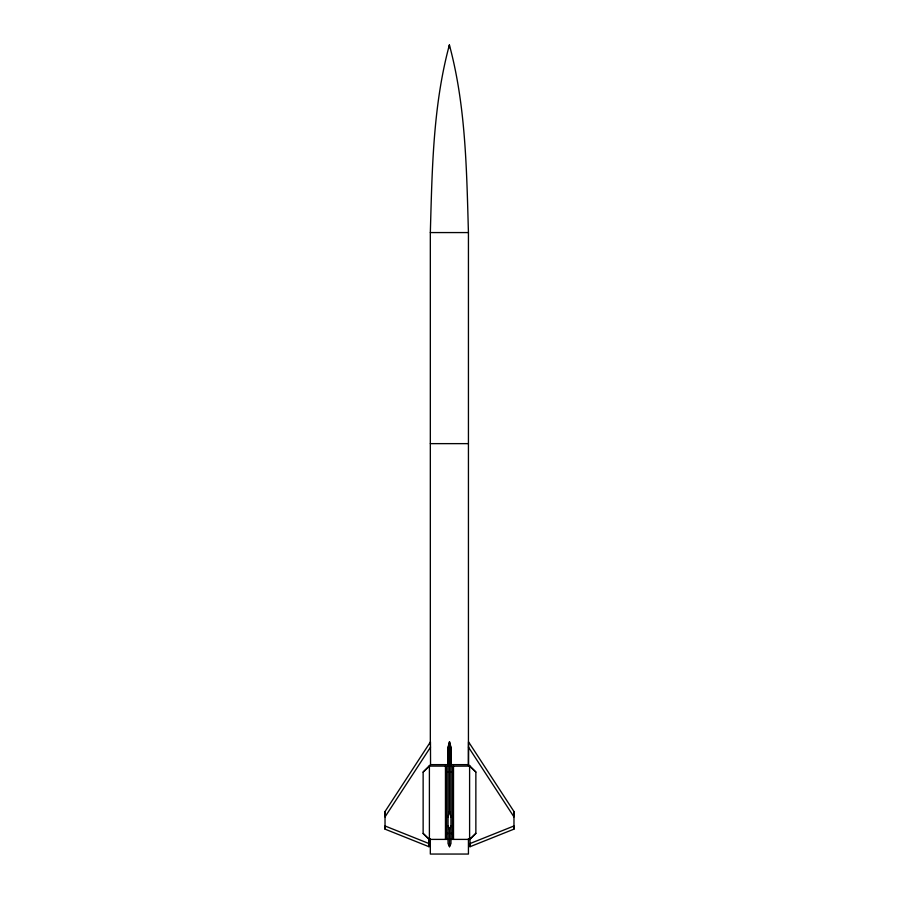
<?xml version="1.0" encoding="UTF-8"?>
<svg xmlns="http://www.w3.org/2000/svg" width="899" height="899" viewBox="0 0 899 899"><rect width="100%" height="100%" fill="white"/><g stroke="black" fill="none" stroke-linecap="round" stroke-linejoin="round"><path stroke-width="1.35" d="M385.03 829.136L385.03 825.979L429.003 843.565L429.003 846.723L385.03 829.136L385.03 811.539L430.464 741.866L430.542 764.633L423.137 772.039L423.137 833.463L429.07 839.396M385.03 811.539L385.03 816.91L430.542 747.125M423.137 833.463L429.396 839.396L429.396 766.105L423.137 772.14M448.039 747.125L448.039 843.565L449.5 846.723L450.961 843.565L450.961 747.125L449.5 741.866L448.039 747.125L448.039 766.105M449.5 744.552L449.5 741.866L449.5 811.539L448.039 816.91M450.961 747.125L450.961 766.173L470.008 766.105L468.48 764.633L468.536 741.866L513.97 811.539L513.97 829.136L469.997 846.723L469.997 838.037M469.997 846.723L469.997 843.565L513.97 825.979L513.97 829.136M469.93 839.396L475.863 833.407L475.863 772.039L469.93 766.105M513.97 811.539L513.97 816.91L468.458 747.125M429.003 843.565L429.014 839.34L429.003 846.723M430.329 744.788L430.329 232.571C432.161 169.855 432.913 105.812 449.388 44.95C465.851 105.812 466.603 169.855 468.435 232.571L468.435 765.802M449.5 846.723L449.5 829.136L450.961 825.979M429.07 766.105L448.017 766.105M475.863 833.351L469.604 839.396L469.604 766.105L475.863 772.039M446.556 772.14L448.017 772.039M452.422 833.351L450.95 833.463M430.486 764.633L447.017 764.633M430.329 232.571L468.435 232.571M430.329 443.634L468.435 443.634M450.747 764.633L468.458 764.633M428.992 839.396L448.017 839.396M450.747 839.396L470.008 839.396M450.95 772.039L452.422 772.14M448.017 833.463L446.556 833.351M448.039 825.979L449.5 829.136M449.5 811.539L450.961 816.91M468.435 838.643L468.435 854.05L430.329 854.05L430.329 838.643M449.388 44.95L449.388 47.748M452.467 766.982L452.422 838.149L453.501 839.396L453.501 766.105L452.467 766.982M446.556 838.149L445.466 839.396L445.466 766.105L446.556 767.341L446.556 838.149"/></g></svg>
